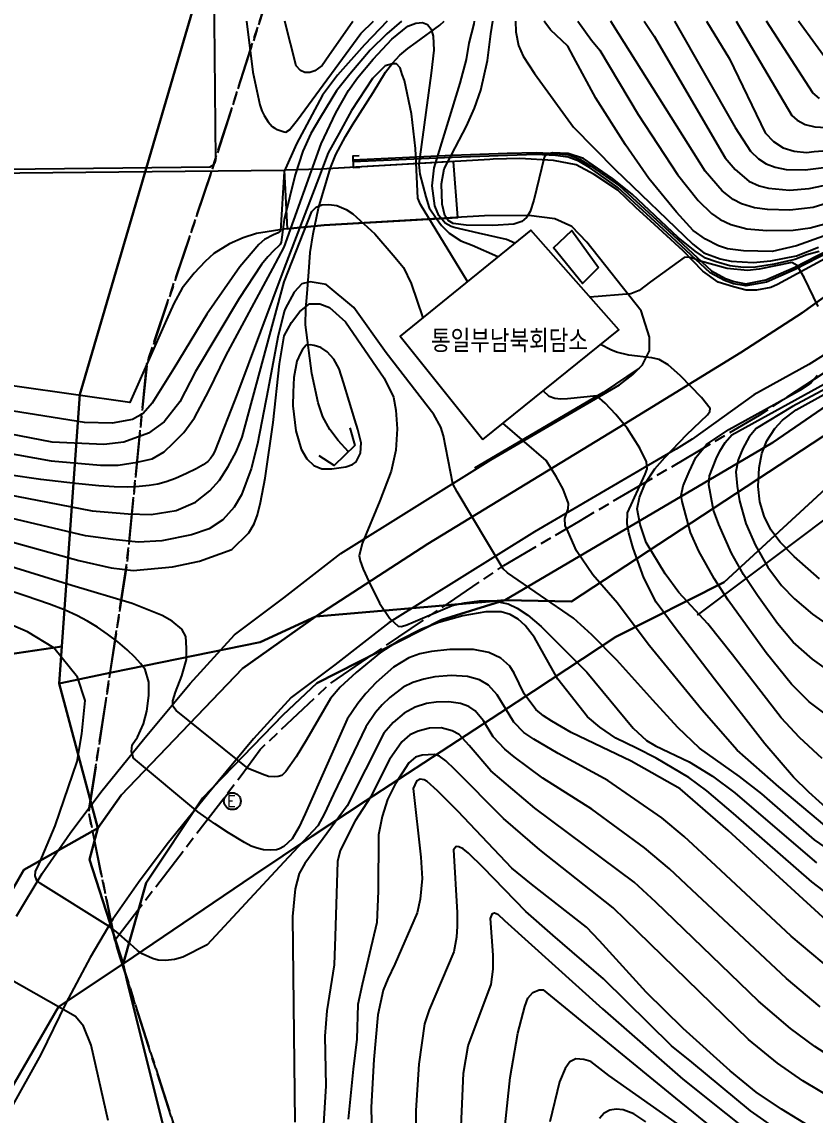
# Model space of a CAD drawing. Header units: feet. Extents: x 197796 to 199821, y 552499 to 555392.
# Drawn here: x 198909.5 to 198980.2, y 554151 to 554248.4 of the extents above; entities that cross this region are included whole.
import ezdxf

# ---------------------------------------------------------------- set-up
doc = ezdxf.new("R2010")
doc.units = ezdxf.units.FT
doc.header["$MEASUREMENT"] = 0
doc.linetypes.add('JEON', pattern=[12, 4, -0.5, 1, -0.5, 4, -0.5, 1, -0.5])
for name, color, linetype in [('AAA008', 7, 'CONTINUOUS'), ('AAC001', 7, 'CONTINUOUS'), ('ADA085', 1, 'CONTINUOUS'), ('AE0101', 7, 'CONTINUOUS'), ('AE340', 7, 'CONTINUOUS'), ('AZ0202', 7, 'CONTINUOUS'), ('AZ0801', 7, 'CONTINUOUS'), ('BA003', 5, 'CONTINUOUS'), ('CAA001', 7, 'CONTINUOUS'), ('CAA002', 30, 'CONTINUOUS'), ('EA0018', 7, 'JEON'), ('EA0118', 7, 'JEON'), ('wipco_지적', 20, 'CONTINUOUS'), ('ZC002', 7, 'CONTINUOUS')]:
    doc.layers.add(name, color=color, linetype=linetype)
doc.styles.add('GHS', font='ROMANS', dxfattribs={"bigfont": 'NGSW.shx'})
doc.styles.add('NGSW', font='ROMANS.shx', dxfattribs={"bigfont": 'NGSW.shx'})

# ---------------------------------------------------------------- blocks, each defined once
blk = doc.blocks.new('AZ0202')
at = {"layer": 'AZ0202'}
blk.add_circle((0, 0), 0.75, dxfattribs=at)
at = {"layer": 'AZ0202', "style": 'GHS'}
blk.add_text('E', height=1, dxfattribs=at).set_placement((-0.496, -0.477))

msp = doc.modelspace()

# ---------------------------------------------------------------- linework, layer by layer
at = {"layer": 'AAA008', "color": 255, "flags": 128}
for points in [[(198886.53, 554248.48), (198886.67, 554235.77), (198886.75, 554235.47), (198887, 554235.19), (198887.25, 554235.05), (198926.26, 554235.5), (198926.54, 554235.68), (198926.7, 554235.91), (198926.75, 554236.12), (198926.65, 554248.47), (198926.51, 554264.76), (198926.39, 554265.06), (198926.08, 554265.34), (198925.78, 554265.44), (198925.59, 554265.45), (198895.7, 554265.29), (198887, 554265.17), (198886.7, 554265.04), (198886.44, 554264.7), (198886.37, 554264.43)], [(198950.55, 554211.2), (198962.66, 554220.96), (198954.81, 554229.85), (198943.18, 554220.4)], [(198960.86, 554226.53), (198959.42, 554225.11), (198956.85, 554228.26), (198958.48, 554229.81)]]:
    msp.add_lwpolyline(points, close=True, dxfattribs=at)
at = {"layer": 'AAC001', "color": 255}
msp.add_lwpolyline([(199090.4, 554163.97), (199081.64, 554163.75), (199076.24, 554174.03), (199072.64, 554180.45), (199072.76, 554186.07), (199072.66, 554197.91), (199072.35, 554205.67), (199071.95, 554207.44), (199070.68, 554208.89), (199063.09, 554215.82), (199057.69, 554223.38), (199052.83, 554220.27), (199042.99, 554213.54), (199036.56, 554210.17), (199035.15, 554210.11), (199022.25, 554214.77), (199013.64, 554217.66), (199009.29, 554219.47), (199008.01, 554219.51), (199001.87, 554219.19), (198992.8, 554216.72), (198987.51, 554212.16), (198981.96, 554204.82), (198969.64, 554195.56)], dxfattribs=at)
at = {"layer": 'AAC001', "color": 255, "flags": 128}
msp.add_lwpolyline([(198964.49, 554217.54), (198961.26, 554215.38), (198949.8, 554208.63)], dxfattribs=at)
at = {"layer": 'ADA085', "color": 255, "flags": 128}
for points in [[(199000.42, 554237.21), (198991.6, 554233.02), (198976.81, 554225.02), (198976.21, 554224.74), (198974.94, 554224.51), (198974, 554224.51), (198972.89, 554224.8), (198971.52, 554225.22), (198970.16, 554226.2), (198968.41, 554228.01), (198965.83, 554230.35), (198964.17, 554231.87), (198962.59, 554233.41), (198960.48, 554234.81), (198958.87, 554235.67), (198956.85, 554236.06), (198953.84, 554236.22), (198951.48, 554236.18), (198951.17, 554236.15), (198936.13, 554235.27), (198932.85, 554235.19), (198932.84, 554235.19)], [(198909, 554168.73), (198911.27, 554172.54), (198913.78, 554176.13), (198916.51, 554179.77), (198920.3, 554184.46), (198924.46, 554189.46), (198928.43, 554193.81), (198932.83, 554197.08), (198937.89, 554201.03), (198951.27, 554209.38), (198962.71, 554216.08), (198963.91, 554216.98), (198964.49, 554217.54), (198964.78, 554217.86), (198965.39, 554219.09), (198965.4, 554220.31), (198964.64, 554222.67), (198959.8, 554228.77), (198958.48, 554230.16), (198956.95, 554230.86), (198954.66, 554231.14), (198950.69, 554231.11), (198936.42, 554230.28), (198933.12, 554229.97), (198932.84, 554229.95), (198930.38, 554229.56), (198929.2, 554229.15), (198927.97, 554228.63), (198926.58, 554227.78), (198925.81, 554227.06), (198924.82, 554226.02), (198923.76, 554224.68), (198923.03, 554223.32), (198922.35, 554221.85), (198919.09, 554214.48), (198899, 554217.34)], [(199003.64, 554230.44), (198995, 554226.33), (198980.87, 554218.69), (198979.58, 554217.88), (198974.7, 554215.17), (198969.2, 554211.23), (198967.76, 554210.34), (198966.87, 554209.82), (198955.15, 554202.96), (198942.2, 554194.88), (198937.37, 554191.11), (198933.48, 554188.22), (198930.12, 554184.53), (198926.1, 554179.7), (198922.43, 554175.16), (198919.86, 554171.73), (198917.57, 554168.47), (198915.55, 554165.06), (198913.4, 554160.97), (198911.16, 554156.42), (198908.38, 554151.39)]]:
    msp.add_lwpolyline(points, dxfattribs=at)
at = {"layer": 'ADA085', "color": 255}
msp.add_lwpolyline([(198906.33, 554234.93), (198932.85, 554235.19)], dxfattribs=at)
at = {"layer": 'AE0101', "color": 255, "flags": 128}
msp.add_lwpolyline([(198932.85, 554235.19), (198933.12, 554229.97), (198936.42, 554230.28), (198948.33, 554230.98), (198947.92, 554235.96), (198936.13, 554235.27)], close=True, dxfattribs=at)
at = {"layer": 'AE340', "color": 255, "flags": 128}
for points in [[(198939.54, 554236.46), (198938.95, 554236.43), (198939, 554235.43), (198939.6, 554235.46)], [(198938.71, 554212.25), (198939.15, 554210.67), (198937.3, 554208.88), (198935.97, 554209.73)]]:
    msp.add_lwpolyline(points, dxfattribs=at)
at = {"layer": 'AZ0801', "color": 255, "flags": 128}
msp.add_lwpolyline([(198938.96, 554236.12), (198947.81, 554236.52), (198952.72, 554236.71), (198955.29, 554236.78), (198957.04, 554236.69), (198958.2, 554236.55), (198959.2, 554236.18), (198960.15, 554235.59), (198962.71, 554233.81), (198967.53, 554229.38), (198970.93, 554226.22), (198972.17, 554225.54), (198972.94, 554225.26), (198973.99, 554225.08), (198975.77, 554225.41), (198978.3, 554226.51), (198982.43, 554228.65), (198990.21, 554233.01), (198999.18, 554237.56)], dxfattribs=at)
at = {"layer": 'BA003', "color": 255, "flags": 128}
for points in [[(198938.57, 554210.1), (198937.65, 554211.1), (198936.91, 554212.08), (198936.29, 554213.23), (198935.87, 554214.46), (198935.3, 554217.08), (198934.75, 554221.41), (198934.77, 554222.85), (198934.89, 554224.21), (198935.04, 554226.13), (198935.17, 554227.87), (198935.43, 554229.52), (198935.91, 554231.8), (198936.96, 554235.4), (198937.45, 554236.58), (198938.3, 554238.2), (198938.92, 554239.22), (198940.77, 554242.1), (198941.88, 554243.93), (198942.49, 554244.74), (198943.14, 554245.44), (198943.86, 554246.03), (198944.62, 554246.57), (198946.71, 554248.11), (198947.11, 554248.47)], [(198999.26, 554237.38), (198990.3, 554232.83), (198982.52, 554228.47), (198978.39, 554226.33), (198975.83, 554225.22), (198973.99, 554224.88), (198972.89, 554225.06), (198972.09, 554225.36), (198970.81, 554226.06), (198967.39, 554229.23), (198962.58, 554233.65), (198960.04, 554235.42), (198959.11, 554236), (198958.16, 554236.35), (198957.03, 554236.5), (198955.29, 554236.58), (198952.73, 554236.51), (198947.82, 554236.32), (198938.97, 554235.93)]]:
    msp.add_lwpolyline(points, dxfattribs=at)
at = {"layer": 'CAA001', "color": 255, "flags": 128}
for points, elevation in [([(198938.95, 554248.45), (198936.84, 554245.37), (198936.22, 554244.52), (198935.59, 554244.03), (198935.14, 554243.89), (198934.7, 554243.9), (198934.29, 554244.08), (198933.91, 554244.48), (198932.91, 554248.47)], 90), ([(198980.89, 554229.31), (198978.5, 554228.44), (198976.33, 554227.95), (198973.77, 554228.02), (198972.36, 554228.19), (198971.53, 554228.46), (198970.38, 554229.04), (198969.3, 554229.83), (198967.8, 554231.45), (198965.33, 554234.45), (198963.25, 554237.46), (198960.62, 554241.62), (198958.63, 554245.29), (198958.11, 554246.23), (198956.57, 554247.69), (198956.06, 554248.37), (198956.02, 554248.47)], 90), ([(198970.47, 554248.47), (198972.51, 554245.12), (198975.7, 554238.53), (198976.45, 554237.74), (198977.31, 554237.19), (198978.28, 554236.88), (198979.4, 554236.78), (198980.08, 554236.85), (198980.85, 554236.93)], 95), ([(198949.171, 554225.268), (198944.99, 554232.14), (198944.75, 554232.71), (198944.55, 554237.11), (198944.18, 554240.2), (198943.56, 554243.17), (198943.37, 554243.73), (198943.17, 554244.3), (198942.84, 554244.68), (198942.51, 554244.68), (198941.84, 554244.48), (198940.72, 554243.36), (198938.86, 554240.5), (198937.75, 554238.5), (198936.77, 554236.74), (198935.9, 554234.44), (198932.84, 554226.46), (198928.63, 554215.17), (198926.7, 554210.24), (198926.5, 554209.8), (198926.29, 554209.5), (198926.03, 554209.24), (198925.63, 554208.95), (198925.02, 554208.59), (198924.15, 554208.16), (198923.17, 554207.73), (198922.33, 554207.42), (198921.59, 554207.22), (198920.83, 554207.09), (198919.92, 554207), (198918.86, 554206.96), (198917.71, 554206.97), (198916.34, 554207.06), (198914.26, 554207.27), (198911.17, 554207.64), (198908.27, 554208.04)], 85), ([(198980.53, 554198.77), (198978.28, 554200.76), (198977.03, 554202.04), (198976.22, 554203.15), (198975.62, 554204.37), (198975.22, 554205.65), (198975.07, 554207.01), (198975.16, 554208.66), (198975.41, 554209.95), (198975.86, 554211.08), (198976.56, 554212.19), (198977.26, 554212.93), (198978.46, 554213.85), (198986.38, 554218.25)], 90), ([(198981.43, 554178.13), (198979.59, 554179.79), (198978.23, 554181.11), (198975.67, 554184.08), (198971.2, 554189.84), (198967.69, 554194.43), (198965.98, 554196.72), (198964.9, 554198.87), (198963.95, 554201.51), (198963.56, 554202.89), (198963.42, 554203.69), (198963.44, 554204.67), (198965.01, 554208.1), (198965.19, 554208.57), (198965.14, 554209.21), (198964.55, 554210.43), (198963.41, 554212.21), (198962.41, 554213.43), (198961.44, 554214.42), (198960.7, 554215.08), (198958.1, 554214.81), (198957.49, 554214.78), (198956.96, 554214.84), (198956.45, 554215.04), (198955.927, 554215.533)], 85), ([(198982.24, 554167.36), (198972.4, 554176.35), (198968.12, 554180.08), (198963.77, 554182.55), (198961.14, 554183.78), (198958.43, 554185.09), (198956.69, 554186.11), (198955.95, 554186.57), (198955.28, 554187.15), (198954.23, 554188.55), (198953.35, 554190.38), (198952.95, 554191), (198952.16, 554191.71), (198951.07, 554192.23), (198949.71, 554192.5), (198947.62, 554192.48), (198945.98, 554192.31), (198944.93, 554192.09), (198943.95, 554191.75), (198942.58, 554190.92), (198941.04, 554189.54), (198940.11, 554188.57), (198939.4, 554187.69), (198938.46, 554186.27), (198934.72, 554177.86), (198934.19, 554176.68), (198933.57, 554175.61), (198932.83, 554174.93), (198932.44, 554174.74), (198932.16, 554174.65), (198931.65, 554174.61), (198931, 554174.63), (198930.45, 554174.78), (198929.92, 554174.98), (198929.31, 554175.29), (198927.9, 554176.17), (198926.68, 554176.95), (198925.14, 554178.02), (198919.43, 554182.81), (198919.25, 554183.4), (198919.31, 554183.99), (198919.78, 554184.69), (198920.31, 554185.87), (198920.6, 554186.99), (198920.78, 554188.4), (198920.78, 554189.58), (198920.45, 554190.71), (198920.05, 554191.24), (198919.53, 554191.81), (198918.85, 554192.46), (198918.02, 554193.17), (198917.12, 554193.86), (198916.22, 554194.48), (198915.31, 554195.02), (198914.36, 554195.52), (198913.34, 554195.98), (198911.94, 554196.54), (198909.76, 554197.27), (198898.25, 554201.04)], 80), ([(198980.07, 554149.77), (198977.15, 554151.53), (198974.91, 554153.06), (198972.58, 554154.96), (198968.4, 554158.73), (198965.1, 554161.96), (198960.95, 554166.54), (198959.78, 554167.74), (198954.87, 554171.57), (198953.14, 554173.02), (198948.33, 554178.09), (198946.52, 554179.91), (198945.59, 554180.72), (198945.33, 554180.89), (198944.96, 554180.94), (198944.65, 554180.76), (198944.35, 554180.12), (198945.01, 554173.98), (198945.13, 554172.1), (198944.96, 554170.25), (198944.7, 554169.03), (198942.71, 554164.47), (198942.08, 554163.15), (198941.66, 554162.14), (198941.2, 554159.94), (198940.83, 554155.95), (198940.61, 554151.71), (198940.94, 554135.78)], 75), ([(198965.08, 554150.42), (198964, 554151.11), (198963.04, 554151.48), (198962.43, 554151.55), (198961.87, 554151.46), (198961.36, 554151.19), (198960.94, 554150.72)], 70)]:
    msp.add_lwpolyline(points, dxfattribs=dict(at, elevation=elevation))
at = {"layer": 'CAA002', "color": 255, "flags": 128}
for points, elevation in [([(198942.03, 554248.47), (198940, 554246.37), (198937.61, 554243.67), (198936.25, 554241.86), (198933.94, 554237.55), (198932.86, 554235.06), (198932.53, 554229.78), (198932.3, 554229.6), (198931.9, 554229.44), (198931.1, 554229.01), (198930.59, 554228.56), (198928.91, 554226.58), (198925.97, 554222.35), (198923.02, 554217.52), (198921.08, 554214.44), (198920.28, 554213.51), (198919.34, 554212.97), (198917.53, 554212.64), (198915.05, 554212.7), (198899.97, 554215.11)], 88), ([(198943.3, 554248.47), (198942, 554247.33), (198940.51, 554245.88), (198938.7, 554243.75), (198937.52, 554242.27), (198936.07, 554239.92), (198935.23, 554238.46), (198934.5, 554236.9), (198933.84, 554234.77), (198932.84, 554230.8), (198932.59, 554228.77), (198932.5, 554228.57), (198932.36, 554228.45), (198931.94, 554228.04), (198931.39, 554227.46), (198930.84, 554226.8), (198928.83, 554223.76), (198924.95, 554217.25), (198923.55, 554214.55), (198922.16, 554212.76), (198920.76, 554211.76), (198918.56, 554210.96), (198916.77, 554210.76), (198912.18, 554210.96), (198902.8, 554212.76)], 87), ([(198906.11, 554210.37), (198912.1, 554209.3), (198916.48, 554208.92), (198918.06, 554208.92), (198919.76, 554209.17), (198921.08, 554209.48), (198922.15, 554210.11), (198922.97, 554210.87), (198923.92, 554211.81), (198924.86, 554213.14), (198926.13, 554215.53), (198927.66, 554218.66), (198931.83, 554226.42), (198932.84, 554228.32), (198936.14, 554237.54), (198937.44, 554240.3), (198938.57, 554242.28), (198939.38, 554243.43), (198940.77, 554245.09), (198942.43, 554246.86), (198943.87, 554248.02), (198944.57, 554248.29), (198945.16, 554248.34), (198945.63, 554248.16), (198945.95, 554247.74), (198946.13, 554247.12), (198946.19, 554245.88), (198945.95, 554243.83), (198944.85, 554235.72), (198944.93, 554234.85), (198945.46, 554232.82), (198945.77, 554231.84), (198946.38, 554230.91), (198946.87, 554230.25), (198947.54, 554229.58), (198948.6, 554228.91), (198949.6, 554228.52), (198951.88, 554227.5), (198951.9, 554227.49)], 86), ([(198929.48, 554248.47), (198930.04, 554243.92), (198930.67, 554241), (198930.86, 554240.49), (198931.07, 554240.07), (198931.41, 554239.49), (198931.79, 554239.08), (198932, 554238.92), (198932.22, 554238.81), (198932.5, 554238.72), (198932.84, 554238.62), (198933, 554238.59), (198933.31, 554238.78), (198934.02, 554239.67), (198939.68, 554247.38), (198940.8, 554248.47)], 89), ([(198953.397, 554228.701), (198952.66, 554229.01), (198950.16, 554229.59), (198948, 554230.08), (198947.74, 554230.17), (198947.18, 554230.48), (198946.63, 554231.16), (198946.26, 554232.02), (198946.04, 554233.81), (198946.22, 554235.39), (198948.54, 554242.94), (198949.08, 554245.06), (198949.32, 554246.5), (198949.77, 554248.23), (198949.8, 554248.47)], 87), ([(198980.5, 554227.95), (198979.41, 554227.64), (198978.36, 554227.23), (198976.51, 554226.83), (198974.85, 554226.55), (198973.77, 554226.52), (198972.56, 554226.67), (198971.35, 554227.02), (198970.39, 554227.36), (198969.47, 554227.99), (198967.94, 554229.19), (198963.84, 554233.05), (198962.1, 554234.46), (198959.53, 554236.22), (198958.15, 554236.67), (198956.74, 554236.73), (198956.23, 554236.58), (198956.02, 554236.31), (198955.1, 554232.53), (198954.76, 554231.5), (198954.44, 554230.99), (198954.03, 554230.62), (198953.32, 554230.38), (198951.45, 554230.27), (198949.06, 554230.29), (198947.9, 554230.43), (198947.46, 554230.71), (198947.16, 554231.16), (198946.92, 554232.17), (198946.87, 554233.98), (198947.1, 554235.31), (198949.09, 554239.12), (198949.81, 554240.73), (198950.38, 554242.32), (198950.97, 554244.97), (198951.27, 554247.33), (198951.44, 554248.47)], 88), ([(198953.46, 554248.47), (198953.49, 554247.53), (198953.72, 554246.3), (198954.15, 554245.34), (198955.15, 554243.8), (198958.63, 554239.01), (198962.34, 554235.26), (198969.26, 554228.59), (198970.23, 554227.82), (198971.7, 554227.28), (198972.68, 554227.08), (198974.62, 554226.98), (198976.22, 554227.11), (198978.5, 554227.57), (198980.45, 554228.33)], 89), ([(198959.02, 554248.47), (198960.22, 554246.78), (198960.98, 554245.89), (198964.38, 554240.14), (198967.88, 554234.82), (198969.73, 554232.5), (198970.91, 554231.33), (198971.69, 554230.8), (198972.64, 554230.35), (198974.06, 554229.96), (198975.86, 554229.83), (198978.21, 554229.86), (198979.7, 554230.06), (198981.03, 554230.41)], 91), ([(198981.99, 554232.49), (198979.98, 554231.87), (198977.89, 554231.64), (198975.9, 554231.69), (198974.74, 554231.84), (198973.6, 554232.19), (198972.85, 554232.57), (198971.87, 554233.34), (198970.35, 554235.09), (198962.12, 554248.17), (198961.94, 554248.47)], 92), ([(198967.63, 554248.47), (198973.04, 554238.98), (198974.41, 554236.89), (198975.11, 554236.21), (198975.8, 554235.76), (198976.59, 554235.46), (198977.56, 554235.24), (198979.26, 554235.22), (198980.93, 554235.42)], 94), ([(198980.54, 554241.59), (198979.96, 554242.07), (198975.81, 554248.47)], 97), ([(198981.7, 554244.32), (198978.67, 554248.47)], 98), ([(198906.07, 554206.7), (198915.74, 554204.84), (198918.95, 554204.57), (198920.99, 554204.51), (198923.22, 554204.88), (198924.96, 554205.6), (198926.22, 554206.62), (198927.07, 554207.58), (198927.85, 554208.78), (198928.57, 554210.1), (198929.1, 554211.42), (198932.84, 554225.23), (198935.32, 554231.5), (198935.71, 554231.89), (198936.2, 554232.09), (198936.83, 554232.14), (198937.54, 554232.04), (198938.38, 554231.7), (198938.97, 554231.3), (198940.91, 554229.52), (198942.55, 554227.63), (198943.47, 554226.53), (198944.16, 554225.09), (198945.21, 554222.05)], 84), ([(198980.43, 554223.05), (198979.19, 554225.64), (198978.55, 554226.69), (198978.09, 554226.97), (198975.18, 554226.37), (198974.12, 554226.24), (198972.33, 554226.44), (198969.95, 554227.1), (198969.31, 554227.31), (198968.88, 554227.44), (198968.5, 554227.41), (198965.48, 554225.25), (198964.48, 554224.46), (198963.74, 554224.19), (198960.073, 554223.889)], 87), ([(198901.82, 554203.95), (198914.54, 554200.41), (198917.44, 554199.77), (198919.4, 554199.53), (198922.91, 554199.86), (198925.29, 554200.36), (198928.17, 554201.4), (198929.7, 554202.89), (198930.17, 554203.69), (198930.48, 554204.5), (198930.75, 554205.58), (198931.16, 554207.74), (198931.88, 554212.71), (198932.42, 554217.93), (198932.84, 554220.44), (198933.5, 554221.61), (198934.24, 554222.59), (198935.1, 554223.27), (198936.03, 554223.27), (198936.89, 554222.96), (198938.31, 554221.67), (198941.77, 554216.65), (198942.59, 554214.96), (198942.81, 554213.81), (198942.9, 554212.16), (198942.8, 554210.25), (198942.38, 554208.39), (198941.36, 554205.74), (198939.8, 554201.94), (198939.54, 554200.83), (198939.62, 554200.39), (198939.89, 554199.66), (198940.38, 554198.54), (198941.33, 554196.63), (198942.26, 554195.25), (198942.99, 554194.57), (198943.3, 554194.53), (198943.79, 554194.68), (198944.33, 554194.91), (198947.82, 554196.41), (198948.91, 554196.66), (198950.22, 554196.81), (198951.51, 554196.81), (198952.79, 554196.55), (198953.62, 554196.17), (198954.57, 554195.54), (198955.75, 554194.53), (198957.72, 554192.56), (198959.8, 554190.48), (198963.95, 554185.48), (198965.13, 554184.39), (198965.92, 554183.92), (198968.92, 554182.49), (198971.01, 554181.2), (198972.99, 554179.73), (198975.11, 554177.91), (198980.29, 554173.47)], 82), ([(198990.9, 554220.98), (198978.15, 554214.14), (198974.9, 554212.18), (198974.29, 554211.44), (198973.7, 554210.41), (198973.29, 554209.39), (198973.09, 554208.33), (198973.21, 554207.03), (198973.43, 554205.72), (198973.99, 554203.7), (198974.85, 554201.75), (198975.95, 554199.82), (198977.17, 554198.19), (198978.33, 554197), (198979.92, 554195.64), (198981.8, 554194.33)], 89), ([(198980.78, 554182.79), (198978.75, 554184.66), (198977.12, 554186.41), (198972.78, 554192.02), (198970.58, 554194.78), (198968.01, 554197.57), (198966.78, 554199.22), (198965.11, 554202.02), (198964.57, 554203.63), (198964.29, 554205.01), (198964.52, 554206.03), (198965.02, 554207.27), (198965.88, 554208.58), (198966.77, 554209.6), (198968.71, 554211.65), (198970.55, 554213.41), (198970.77, 554213.68), (198970.79, 554213.97), (198970.04, 554214.95), (198968.16, 554216.87), (198967.07, 554217.84), (198966.25, 554218.33), (198965.61, 554218.47), (198963.55, 554218.71), (198962.47, 554218.98), (198961.94, 554219.18), (198961.037, 554219.652)], 86), ([(198981.37, 554190.6), (198979.91, 554191.62), (198978.19, 554193.14), (198976.79, 554194.81), (198975.02, 554197.3), (198973.77, 554199.16), (198972.71, 554201.06), (198971.58, 554203.63), (198971.09, 554204.9), (198970.84, 554206.35), (198970.69, 554207.15), (198970.73, 554207.95), (198971.35, 554209.48), (198971.67, 554210.15), (198972.14, 554210.93), (198972.72, 554211.6), (198984.24, 554217.94)], 88), ([(198980.93, 554186.84), (198979.62, 554187.84), (198978.05, 554189.39), (198975.79, 554192.18), (198972.4, 554196.87), (198971.17, 554198.81), (198969.79, 554201.26), (198969.04, 554202.92), (198968.32, 554205.66), (198968.23, 554206.21), (198968.4, 554207.07), (198968.92, 554208.31), (198969.52, 554209.59), (198970.48, 554210.75), (198972.48, 554212.1), (198976.49, 554214.31), (198978.85, 554215.61), (198979.71, 554216.2), (198979.92, 554216.43), (198980.36, 554216.93)], 87), ([(198981.77, 554176.2), (198976.92, 554180.24), (198973.22, 554183.52), (198970.07, 554187.11), (198965.41, 554192.81), (198964.58, 554193.91), (198962.56, 554196.61), (198960.35, 554199.15), (198958.89, 554201.29), (198958.16, 554202.97), (198957.89, 554203.54), (198957.85, 554204.17), (198958.16, 554205.01), (198958.19, 554205.49), (198957.7, 554206.76), (198957.09, 554207.91), (198956.18, 554209.33), (198952.338, 554212.641)], 84), ([(198984.16, 554168.48), (198979.85, 554171.8), (198972.88, 554177.88), (198970.51, 554179.89), (198968.9, 554181.08), (198966, 554182.82), (198964.25, 554183.69), (198962.41, 554184.58), (198960.97, 554185.57), (198959.87, 554186.49), (198957.24, 554189.86), (198955.14, 554193.56), (198954.33, 554194.63), (198953.69, 554195.19), (198952.97, 554195.61), (198952.17, 554195.84), (198950.8, 554195.84), (198948.76, 554195.48), (198946.63, 554194.9), (198945.09, 554194.31), (198943.1, 554193.29), (198941.44, 554192.22), (198939.26, 554190.45), (198937.84, 554189.13), (198936.96, 554188.11), (198934.84, 554184.45), (198933.91, 554182.92), (198933, 554181.63), (198932.83, 554181.43), (198932.63, 554181.27), (198932.3, 554181.16), (198932.01, 554181.13), (198931.45, 554181.18), (198930.88, 554181.38), (198929.65, 554181.89), (198923.21, 554187.04), (198922.92, 554187.45), (198922.92, 554187.92), (198923.15, 554188.68), (198923.74, 554190.14), (198924.15, 554191.61), (198924.15, 554192.6), (198924.09, 554193.65), (198923.74, 554194.3), (198922.86, 554195), (198921.98, 554195.53), (198919.29, 554196.58), (198913.94, 554198.2), (198887.31, 554206.41)], 81), ([(198981.7, 554163.86), (198978.03, 554166.96), (198971.31, 554173.22), (198968.49, 554175.82), (198966.51, 554177.49), (198961.67, 554180.82), (198957.27, 554183.22), (198955.1, 554184.49), (198954.21, 554185.1), (198953.32, 554186.02), (198951.83, 554188.46), (198951.05, 554189.32), (198950.25, 554189.78), (198949.19, 554190.08), (198947.74, 554190.16), (198946.28, 554190.05), (198945.3, 554189.86), (198944.3, 554189.54), (198943.45, 554189.12), (198942.26, 554188.2), (198941.59, 554187.57), (198940.98, 554186.87), (198940.12, 554185.59), (198937.23, 554179.61), (198936.45, 554177.89), (198935.85, 554176.78), (198932.83, 554173.55), (198926, 554166.17), (198923.81, 554165.07), (198923.07, 554164.86), (198922.28, 554164.79), (198921.61, 554164.8), (198921.12, 554164.96), (198920.19, 554165.39), (198919.79, 554165.66), (198919.13, 554166.26), (198917.92, 554167.35), (198917.16, 554167.88), (198911.14, 554171.64), (198910.82, 554171.9), (198910.66, 554172.31), (198910.7, 554172.7), (198911.03, 554173.38), (198912.44, 554176.78), (198914.4, 554182.52), (198914.83, 554184.98), (198915.12, 554187.95), (198914.43, 554190.01), (198912.33, 554192.65), (198909.99, 554194.07), (198906.06, 554195.73)], 79), ([(198980.61, 554160.66), (198977.6, 554163.17), (198969.17, 554171.07), (198967.19, 554172.96), (198964.96, 554174.81), (198960.26, 554178.27), (198955.89, 554181.03), (198953.35, 554182.94), (198952.51, 554183.61), (198951.47, 554184.71), (198950.61, 554186.12), (198949.86, 554187.02), (198949.3, 554187.41), (198948.56, 554187.69), (198947.53, 554187.83), (198946.39, 554187.8), (198945.52, 554187.69), (198944.53, 554187.35), (198943.54, 554186.81), (198942.57, 554185.99), (198941.74, 554185.04), (198938.47, 554178.56), (198935.57, 554174.65), (198934.7, 554173.43), (198934.18, 554172.52), (198933.84, 554171.16), (198933.6, 554168.69), (198933.79, 554150.38)], 78), ([(198982.39, 554155.67), (198980.12, 554157.13), (198977.96, 554158.72), (198975.11, 554161.15), (198965.96, 554169.98), (198964.03, 554171.76), (198955.19, 554178.35), (198951.27, 554181.67), (198949.34, 554183.93), (198948.45, 554184.91), (198947.81, 554185.25), (198946.83, 554185.5), (198945.8, 554185.47), (198944.78, 554185.22), (198944.03, 554184.89), (198943.32, 554184.26), (198942.24, 554182.69), (198940.55, 554179.33), (198939.17, 554177.22), (198937.85, 554174.57), (198937.6, 554173.6), (198937.38, 554166.91), (198937.29, 554164.4), (198936.66, 554160.29), (198936.46, 554158.05), (198936.55, 554153.61), (198935.97, 554143.81)], 77), ([(198982.3, 554152.12), (198979.05, 554154.07), (198976.8, 554155.64), (198974.23, 554157.73), (198964.35, 554167.34), (198962.16, 554169.48), (198955.63, 554174.63), (198952.39, 554177.43), (198948.05, 554181.79), (198947.26, 554182.57), (198946.7, 554182.98), (198946.22, 554183.14), (198945.13, 554183.08), (198944.56, 554182.9), (198943.94, 554182.38), (198942.76, 554180.55), (198942.05, 554179.13), (198941.59, 554177.62), (198941.26, 554175.97), (198941.22, 554170.97), (198941.09, 554168.18), (198939.8, 554162.65), (198939.4, 554160.86), (198939.32, 554157.78), (198938.98, 554155.11), (198938.55, 554150.64)], 76), ([(198977.28, 554149.37), (198974.39, 554151.4), (198969.16, 554155.71), (198967.37, 554157.19), (198961.3, 554163.15), (198956.77, 554167.03), (198954.38, 554169.14), (198950.58, 554173.06), (198949.28, 554174.34), (198948.79, 554174.74), (198948.42, 554174.91), (198948.17, 554174.93), (198947.92, 554174.63), (198948.26, 554169.05), (198948.27, 554167.84), (198948.2, 554166.86), (198947.95, 554165.56), (198945.78, 554160.4), (198945.35, 554159.13), (198944.84, 554155.56), (198944.58, 554151.41), (198944.5, 554136.91)], 74), ([(198948.27, 554141.84), (198948.83, 554154.74), (198949.24, 554157.19), (198949.53, 554157.97), (198951.3, 554162.65), (198951.48, 554164.01), (198951.47, 554165.26), (198951.24, 554168.51), (198951.4, 554168.96), (198951.6, 554169.02), (198951.87, 554168.92), (198952.49, 554168.36), (198961.2, 554160.49), (198968.36, 554154.22), (198976.03, 554148.08)], 73), ([(198917.15, 554150.54), (198915.64, 554157.24), (198914.98, 554158.94), (198914.24, 554159.78), (198907, 554163.9)], 78), ([(198952.44, 554149.31), (198952.98, 554154.37), (198953.66, 554158.3), (198954.28, 554160.67), (198954.57, 554161.43), (198955.01, 554161.94), (198955.56, 554162.16), (198955.92, 554162.16), (198967.7, 554152.53), (198975.59, 554146.13)], 72), ([(198967.88, 554150.23), (198961.78, 554154.55), (198960.18, 554155.79), (198959.56, 554155.97), (198958.83, 554156.01), (198958.29, 554155.76), (198957.89, 554155.17), (198957.38, 554153.97), (198956.51, 554150.42)], 71)]:
    msp.add_lwpolyline(points, dxfattribs=dict(at, elevation=elevation))
at = {"layer": 'CAA002', "color": 255}
for points, elevation in [([(198964.93, 554248.47), (198965.8, 554247.13), (198972.14, 554236.28), (198973.04, 554235.24), (198974.25, 554234.2), (198975.16, 554233.81), (198976.01, 554233.6), (198977.88, 554233.4), (198979.61, 554233.55), (198981.46, 554233.96)], 93), ([(198973.12, 554248.47), (198978.07, 554240.06), (198978.55, 554239.64), (198979.28, 554239.26), (198980.12, 554239.05), (198981.64, 554238.97)], 96), ([(198982.1, 554174.16), (198980.11, 554175.52), (198975.41, 554179.62), (198973.42, 554181.17), (198969.85, 554183.69), (198967.93, 554185.53), (198965.69, 554187.98), (198962.5, 554191.55), (198960.27, 554193.79), (198958.63, 554195.29), (198952.75, 554199.33), (198952.36, 554199.68), (198948.27, 554206.53), (198947.88, 554207.24), (198947.04, 554211.51), (198946.8, 554212.3), (198946.18, 554213.42), (198941.92, 554218.93), (198939.05, 554222.96), (198936.58, 554225), (198935.16, 554225.24), (198934.42, 554225.06), (198933.75, 554224.32), (198932.94, 554222.84), (198932.84, 554222.59), (198932.28, 554220.32), (198931.43, 554215.72), (198930.48, 554210.82), (198929.9, 554208.57), (198929.03, 554206.26), (198928.39, 554205.18), (198927.37, 554204.03), (198926.16, 554203.25), (198924.6, 554202.71), (198921.95, 554202.17), (198919.85, 554202.05), (198917.62, 554202.29), (198915.14, 554202.63), (198903.94, 554205.25)], 83)]:
    msp.add_lwpolyline(points, dxfattribs=dict(at, elevation=elevation))
at = {"layer": 'CAA002', "color": 255, "elevation": 81, "flags": 128}
msp.add_lwpolyline([(198939.13, 554212.95), (198938.14, 554216.29), (198937.75, 554217.48), (198937.26, 554218.36), (198936.68, 554219.02), (198936.1, 554219.4), (198935.51, 554219.56), (198935.18, 554219.63), (198934.81, 554219.59), (198934.48, 554219.23), (198934.31, 554218.9), (198933.98, 554218.17), (198933.72, 554216.71), (198933.64, 554215.41), (198933.63, 554214.19), (198933.9, 554211.98), (198934.36, 554210.34), (198934.87, 554209.48), (198935.49, 554208.87), (198936.19, 554208.58), (198937.1, 554208.58), (198938.33, 554208.76), (198938.94, 554208.98), (198939.25, 554209.2), (198939.64, 554209.97), (198939.72, 554210.9), (198939.41, 554212.08)], close=True, dxfattribs=at)
at = {"layer": 'EA0018', "color": 255, "flags": 128}
for points in [[(199040, 554493.09), (199038.17, 554479.01), (199031.07, 554455.6), (199000.82, 554456.12), (198979.65, 554423.99), (198973.9, 554405.04), (198945.84, 554389.87), (198938.65, 554362.97), (198941.7, 554349.7), (198927.77, 554331.12), (198924.66, 554319.35), (198920.94, 554305.22), (198934.05, 554259.05), (198926.36, 554235.04), (198920.62, 554217.96), (198918.81, 554199.99), (198915.43, 554178.01), (198917.75, 554166.59)], [(198917.75, 554166.59), (198929.01, 554181.27), (198930.71, 554183.59), (198936.94, 554189.46), (198952.41, 554199.97), (198959.09, 554203.9), (198975.19, 554213.37), (198990.59, 554223.5), (199007.92, 554236.73), (199020.95, 554241.56), (199028.56, 554243.4), (199036.04, 554243.89), (199047.25, 554241.81), (199058.93, 554237.46), (199061, 554232.15), (199076.31, 554214.44), (199080.44, 554212.12), (199081.41, 554211.65), (199083.61, 554210.33), (199091.18, 554206.08), (199116.78, 554191.69)], [(198917.75, 554166.59), (198918.24, 554165.05), (198925.26, 554143.1), (198929.08, 554123.99), (198927.93, 554105.35), (198921.98, 554071.39), (198926.22, 554052.5), (198936.22, 554018.72), (198937.64, 553999.65), (198950.78, 553998.35), (198954.07, 554006.13), (198976.24, 554011.79), (199002.37, 554008.03), (199020.4, 554005.35), (199016.8, 553993.28), (199014.07, 553973.24), (199011.4, 553953.13), (199009.22, 553941.61), (199009.63, 553938.15)]]:
    msp.add_lwpolyline(points, dxfattribs=at)
at = {"layer": 'EA0118', "color": 255, "flags": 128}
for points in [[(198917.75, 554166.59), (198915.43, 554178.01), (198918.81, 554199.99), (198920.62, 554217.96), (198926.36, 554235.04), (198934.05, 554259.05), (198920.94, 554305.22), (198924.66, 554319.35), (198927.77, 554331.12), (198941.7, 554349.7), (198938.65, 554362.97), (198945.84, 554389.87), (198973.9, 554405.04), (198979.65, 554423.99), (199000.82, 554456.12), (199031.07, 554455.6), (199038.17, 554479.01), (199040, 554493.09)], [(198917.75, 554166.59), (198929.01, 554181.27), (198930.71, 554183.59), (198936.94, 554189.46), (198952.41, 554199.97), (198959.09, 554203.9), (198975.19, 554213.37), (198990.59, 554223.5), (199007.92, 554236.73), (199020.95, 554241.56), (199028.56, 554243.4), (199036.04, 554243.89), (199047.25, 554241.81), (199058.93, 554237.46), (199061, 554232.15), (199076.31, 554214.44), (199080.44, 554212.12), (199081.41, 554211.65), (199083.61, 554210.33), (199091.18, 554206.08), (199116.78, 554191.69)], [(199009.63, 553938.15), (199009.22, 553941.61), (199011.4, 553953.13), (199014.07, 553973.24), (199016.8, 553993.28), (199020.4, 554005.35), (199002.37, 554008.03), (198976.24, 554011.79), (198954.07, 554006.13), (198950.78, 553998.35), (198937.64, 553999.65), (198936.22, 554018.72), (198926.22, 554052.5), (198921.98, 554071.39), (198927.93, 554105.35), (198929.08, 554123.99), (198925.26, 554143.1), (198918.24, 554165.05), (198917.75, 554166.59)]]:
    msp.add_lwpolyline(points, dxfattribs=at)
at = {"layer": 'wipco_지적', "color": 20}
for points in [[(198914.364, 554315.227), (198926.11, 554308.194), (198923.57, 554301.221), (198918.103, 554281.86), (198926.765, 554256.503), (198914.641, 554215.215), (198913.042, 554192.746), (198896.169, 554190.249), (198854.555, 554177.572), (198854.555, 554177.572), (198854.504, 554177.719), (198845.511, 554203.857), (198830.966, 554229.192), (198823.195, 554239.386), (198820.373, 554240.42), (198817.738, 554243.806), (198812.814, 554261.257), (198805.864, 554288.649), (198809.752, 554337.567)], [(198987.022, 554228.233), (198978.988, 554222.481), (198973.53, 554218.939), (198963.148, 554212.568), (198945.643, 554201.896), (198935.665, 554195.42), (198930.709, 554193.156), (198917.469, 554190.428), (198912.809, 554189.468), (198914.641, 554215.215), (198926.765, 554256.503), (198918.103, 554281.86), (198923.57, 554301.221), (198926.11, 554308.194), (198929.225, 554319.901)], [(198992.047, 554221.676), (198976.396, 554210.935), (198952.518, 554196.888), (198935.665, 554195.42), (198945.643, 554201.896), (198963.148, 554212.568), (198973.53, 554218.939), (198978.988, 554222.481), (198987.022, 554228.233)], [(198981.828, 554207.492), (198972.061, 554198.497), (198962.389, 554193.618), (198955.056, 554188.791), (198940.077, 554178.971), (198935.326, 554175.862), (198930.117, 554172.349), (198918.501, 554164.493), (198920.563, 554171.716), (198925.579, 554179.231), (198932.749, 554186.666), (198935.765, 554189.478), (198946.866, 554195.139), (198952.518, 554196.888), (198958.444, 554196.763), (199006.175, 554228.087)], [(198925.361, 554136.887), (198918.897, 554162.767), (198918.501, 554164.493), (198918.501, 554164.493), (198930.117, 554172.349), (198935.326, 554175.862), (198940.077, 554178.971), (198955.056, 554188.791), (198962.389, 554193.618), (198972.061, 554198.497), (198981.828, 554207.492)]]:
    msp.add_lwpolyline(points, dxfattribs=at)
for points in [[(199060.308, 554236.173), (199059.036, 554230.733), (199009.702, 554228.031), (199006.175, 554228.087), (198958.444, 554196.763), (198952.518, 554196.888), (198976.396, 554210.935), (198992.047, 554221.676), (198998.651, 554227.41), (199001.267, 554228.782), (199007.022, 554233.171), (199018.383, 554238.724), (199027.845, 554240.847), (199035.811, 554241.288), (199054.601, 554237.688), (199060.308, 554236.173)], [(198952.518, 554196.888), (198946.866, 554195.139), (198935.765, 554189.478), (198932.749, 554186.666), (198925.579, 554179.231), (198920.563, 554171.716), (198918.501, 554164.493), (198915.491, 554173.774), (198916.238, 554176.571), (198918.315, 554179.51), (198929.12, 554190.8), (198935.665, 554195.42), (198952.518, 554196.888)], [(198916.238, 554176.571), (198912.809, 554189.468), (198917.469, 554190.428), (198930.709, 554193.156), (198935.665, 554195.42), (198929.12, 554190.8), (198918.315, 554179.51), (198916.238, 554176.571)], [(198872.371, 554132.515), (198865.305, 554152.124), (198861.089, 554158.581), (198854.617, 554177.391), (198854.555, 554177.572), (198896.169, 554190.249), (198913.042, 554192.746), (198912.809, 554189.468), (198916.238, 554176.571), (198909.656, 554172.861), (198904.492, 554163.859), (198899.51, 554154.481), (198897.154, 554150.259), (198893.195, 554144.7), (198890.361, 554141.546), (198886.46, 554138.445), (198877.202, 554134.135), (198872.371, 554132.515)], [(198918.501, 554164.493), (198912.729, 554160.667), (198903.771, 554145.189), (198900.317, 554140.547), (198897.077, 554136.193), (198891.039, 554131.487), (198885.777, 554128.369), (198879.155, 554125.854), (198875.044, 554124.676), (198872.371, 554132.515), (198877.202, 554134.135), (198886.46, 554138.445), (198890.361, 554141.546), (198893.195, 554144.7), (198897.154, 554150.259), (198899.51, 554154.481), (198904.492, 554163.859), (198909.656, 554172.861), (198916.238, 554176.571), (198915.491, 554173.774), (198918.501, 554164.493)], [(198875.044, 554124.676), (198879.155, 554125.854), (198885.777, 554128.369), (198891.039, 554131.487), (198897.077, 554136.193), (198900.317, 554140.547), (198903.771, 554145.189), (198912.729, 554160.667), (198918.501, 554164.493), (198918.897, 554162.767), (198925.361, 554136.887), (198930.518, 554123.699), (198877.73, 554108.327), (198875.872, 554110.945), (198875.268, 554116.965), (198875.044, 554124.676)]]:
    msp.add_lwpolyline(points, close=True, dxfattribs=at)

# ---------------------------------------------------------------- block references
at = {"layer": 'AZ0202', "color": 255}
msp.add_blockref('AZ0202', (198928.23, 554178.97), dxfattribs=at)

# ---------------------------------------------------------------- texts
at = {"layer": 'ZC002', "style": 'NGSW'}
msp.add_text('통일부남북회담소', height=2, dxfattribs=at).set_placement((198945.93, 554218.97))

doc.saveas('drawing.dxf')
